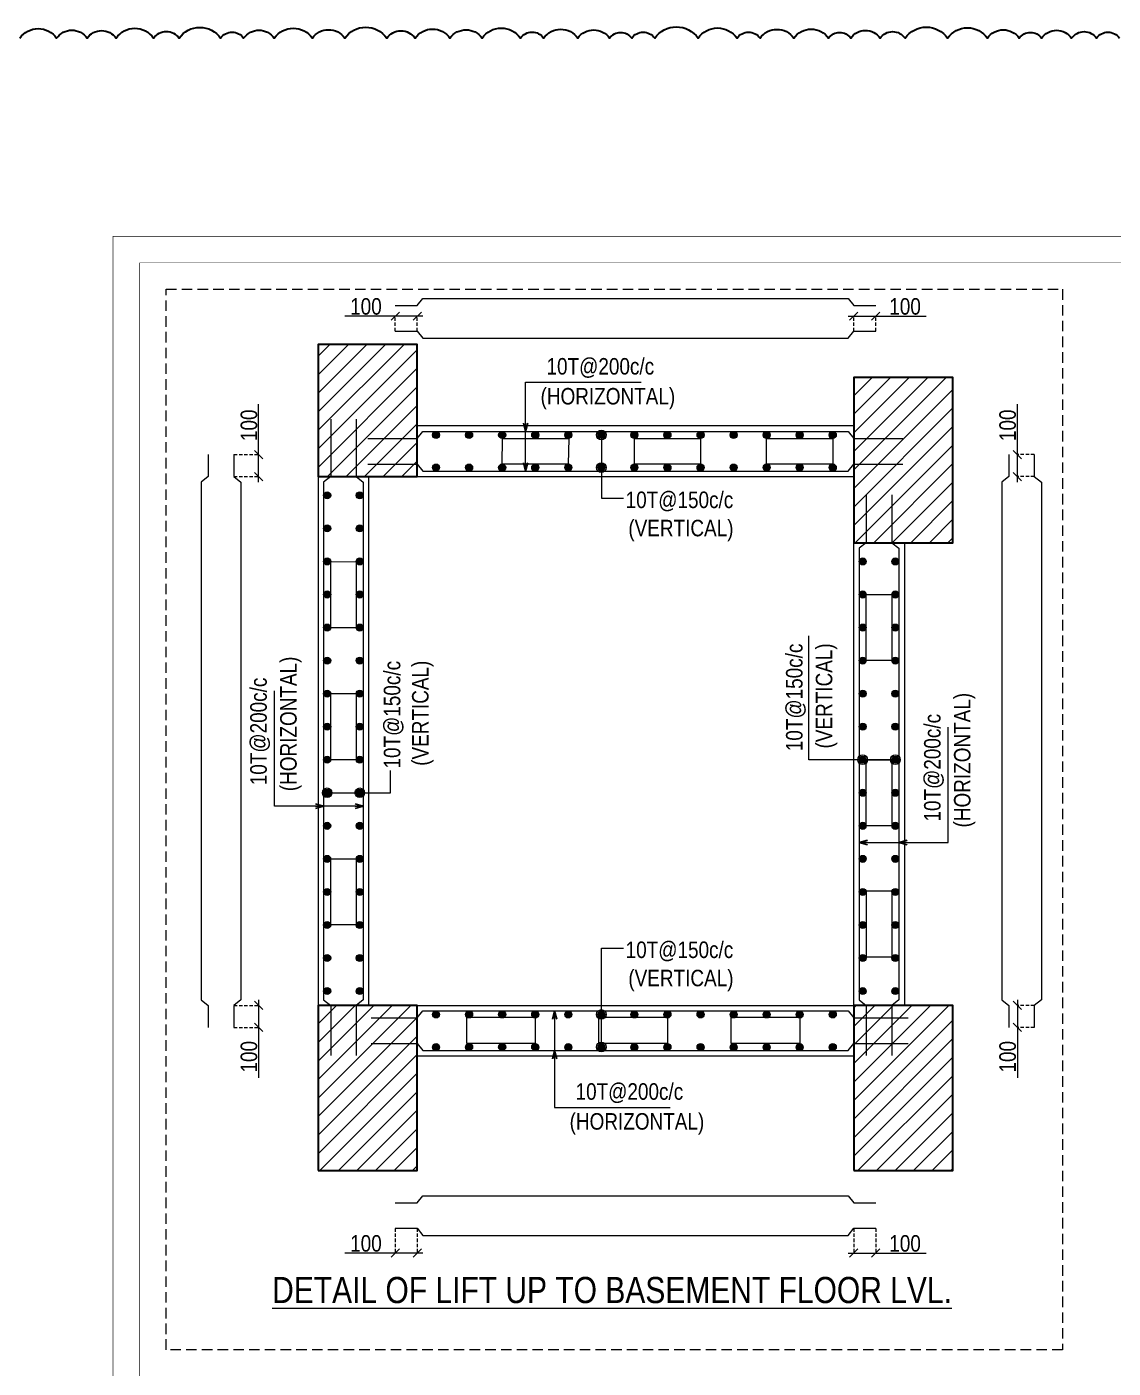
# Model space of a CAD drawing. Header units: millimetres. Extents: x 1112055 to 3390982, y -148532 to 766891.
# Drawn here: x 3083605 to 3103320, y 267275 to 291627 of the extents above; entities that cross this region are included whole.
import ezdxf

# ---------------------------------------------------------------- set-up
doc = ezdxf.new("R2010")
doc.units = ezdxf.units.MM
doc.header["$PDMODE"] = 35
doc.header["$PDSIZE"] = -25
doc.linetypes.add('DASHED2', pattern=[0.375, 0.25, -0.125])
doc.linetypes.add('Hidden', pattern=[9.525, 6.35, -3.175])
for name, color, linetype, lineweight in [('B COL. SIZE DIM', 220, 'Continuous', 25), ('B COLUMN', 1, 'Hidden', 9), ('B FINAL COLUMN', 1, 'Continuous', 30), ('B P.C.C', 251, 'Continuous', 0), ('B STEEL', 34, 'Continuous', 15), ('B STEEL TEXT', 7, 'Continuous', 15), ('B TITLE BLOCK', 250, 'Continuous', 0)]:
    doc.layers.add(name, color=color, linetype=linetype, lineweight=lineweight)
doc.layers.add('B-COL HT', color=7, linetype='Continuous', lineweight=0, true_color=0x4e4f45)
doc.styles.add('ARIAL', font='arial.ttf')
doc.styles.add('dim inside', font='romans.shx', dxfattribs={"width": 0.8, "height": 125})
doc.styles.add('SWINC', font='swissc.ttf')
doc.dimstyles.new('DIM 1', dxfattribs={"dimscale": 0, "dimtxt": 230, "dimasz": 150, "dimexe": 0.18, "dimexo": 0.0625, "dimgap": 0.5, "dimtad": 1, "dimdec": 0, "dimzin": 0, "dimdsep": 46, "dimtxsty": 'ARIAL', "dimblk": 'OBLIQUE', "dimcen": 6, "dimse1": 1, "dimse2": 1, "dimclrd": 256, "dimclrt": 256, "dimadec": 0, "dimazin": 2, "dimtfac": 0.75, "dimtdec": 0, "dimtix": 1, "dimtofl": 0, "dimtmove": 1, "dimatfit": 3, "dimldrblk": 'OPEN30', "dimfxl": 0.18, "dimfrac": 1, "dimtolj": 1, "dimtzin": 0, "dimlwd": -1, "dimarcsym": 0})
doc.dimstyles.new('dim inside', dxfattribs={"dimtxt": 125, "dimasz": 100, "dimexe": 0, "dimexo": 0, "dimgap": 10, "dimtad": 0, "dimdec": 0, "dimzin": 0, "dimdsep": 46, "dimtxsty": 'dim inside', "dimblk": 'SMALL', "dimcen": 0.09, "dimadec": 0, "dimazin": 0, "dimtfac": 1, "dimtdec": 0, "dimtofl": 0, "dimtmove": 0, "dimatfit": 3, "dimfxl": 1, "dimtolj": 1, "dimtzin": 0, "dimarcsym": 2})
pattern_1 = [(45, (831679.72, 91763.05), (-168.379802, 168.379802), [])]

# ---------------------------------------------------------------- blocks, each defined once
blk = doc.blocks.new('_Oblique')
at = {"color": 0, "linetype": 'ByBlock', "lineweight": -2}
blk.add_line((-0.5, -0.5), (0.5, 0.5), dxfattribs=at)
blk = doc.blocks.new('_Open30')
at = {"color": 0, "linetype": 'ByBlock', "lineweight": -2}
for p, q in [((-1, 0.27), (0, 0)), ((0, 0), (-1, -0.27)), ((0, 0), (-1, 0))]:
    blk.add_line(p, q, dxfattribs=at)
blk = doc.blocks.new('*D5784')
at = {"layer": 'B COL. SIZE DIM', "color": 250, "linetype": 'DASHED2', "lineweight": 9, "ltscale": 250, "transparency": 16777216}
for p, q in [((3090291, 269814), (3090291, 269364)), ((3090691, 269814), (3090691, 269364))]:
    blk.add_line(p, q, dxfattribs=at)
at = {"layer": 'B COL. SIZE DIM', "color": 250, "lineweight": 9, "ltscale": 250, "transparency": 16777216}
for p, q in [((3090291, 269364), (3089377, 269364)), ((3090791, 269364), (3090291, 269364))]:
    blk.add_line(p, q, dxfattribs=at)
at = {"layer": 'Defpoints', "color": 0, "lineweight": 40, "transparency": 16777216}
for p in [(3090291, 269814), (3090691, 269814), (3090291, 269364)]:
    blk.add_point(p, dxfattribs=at)
at = {"layer": 'B COL. SIZE DIM', "color": 250, "lineweight": 9, "transparency": 16777216, "xscale": 150, "yscale": 150, "zscale": 150, "rotation": 180}
blk.add_blockref('_Oblique', (3090291, 269364), dxfattribs=at)
at = {"layer": 'B COL. SIZE DIM', "color": 250, "lineweight": 9, "transparency": 16777216, "xscale": 150, "yscale": 150, "zscale": 150}
blk.add_blockref('_Oblique', (3090691, 269364), dxfattribs=at)
at = {"layer": 'B COL. SIZE DIM', "color": 6, "transparency": 16777216, "insert": (3089759, 269539), "char_height": 300, "attachment_point": 5, "style": 'SWINC'}
blk.add_mtext('\\A1;100', dxfattribs=at)
blk = doc.blocks.new('*D5785')
at = {"layer": 'B COL. SIZE DIM', "color": 250, "linetype": 'DASHED2', "lineweight": 9, "ltscale": 250, "transparency": 16777216}
for p, q in [((3098611, 269814), (3098611, 269364)), ((3099011, 269814), (3099011, 269364))]:
    blk.add_line(p, q, dxfattribs=at)
at = {"layer": 'B COL. SIZE DIM', "color": 250, "lineweight": 9, "ltscale": 250, "transparency": 16777216}
for p, q in [((3098511, 269364), (3099011, 269364)), ((3099011, 269364), (3099926, 269364))]:
    blk.add_line(p, q, dxfattribs=at)
at = {"layer": 'Defpoints', "color": 0, "lineweight": 40, "transparency": 16777216}
for p in [(3098611, 269814), (3099011, 269814), (3099011, 269364)]:
    blk.add_point(p, dxfattribs=at)
at = {"layer": 'B COL. SIZE DIM', "color": 250, "lineweight": 9, "transparency": 16777216, "xscale": 150, "yscale": 150, "zscale": 150, "rotation": 180}
blk.add_blockref('_Oblique', (3098611, 269364), dxfattribs=at)
at = {"layer": 'B COL. SIZE DIM', "color": 250, "lineweight": 9, "transparency": 16777216, "xscale": 150, "yscale": 150, "zscale": 150}
blk.add_blockref('_Oblique', (3099011, 269364), dxfattribs=at)
at = {"layer": 'B COL. SIZE DIM', "color": 6, "transparency": 16777216, "insert": (3099543, 269539), "char_height": 300, "attachment_point": 5, "style": 'SWINC'}
blk.add_mtext('\\A1;100', dxfattribs=at)
blk = doc.blocks.new('*D5786')
at = {"layer": 'B COL. SIZE DIM', "color": 250, "lineweight": 9, "ltscale": 250, "transparency": 16777216}
for p, q in [((3090291, 286374), (3089377, 286374)), ((3090791, 286374), (3090291, 286374))]:
    blk.add_line(p, q, dxfattribs=at)
at = {"layer": 'B COL. SIZE DIM', "color": 250, "linetype": 'DASHED2', "lineweight": 9, "ltscale": 250, "transparency": 16777216}
for p, q in [((3090291, 286102), (3090291, 286374)), ((3090691, 286102), (3090691, 286374))]:
    blk.add_line(p, q, dxfattribs=at)
at = {"layer": 'Defpoints', "color": 0, "lineweight": 40, "transparency": 16777216}
for p in [(3090291, 286374), (3090291, 286102), (3090691, 286102)]:
    blk.add_point(p, dxfattribs=at)
at = {"layer": 'B COL. SIZE DIM', "color": 250, "lineweight": 9, "transparency": 16777216, "xscale": 150, "yscale": 150, "zscale": 150, "rotation": 180}
blk.add_blockref('_Oblique', (3090291, 286374), dxfattribs=at)
at = {"layer": 'B COL. SIZE DIM', "color": 250, "lineweight": 9, "transparency": 16777216, "xscale": 150, "yscale": 150, "zscale": 150}
blk.add_blockref('_Oblique', (3090691, 286374), dxfattribs=at)
at = {"layer": 'B COL. SIZE DIM', "color": 6, "transparency": 16777216, "insert": (3089759, 286549), "char_height": 300, "attachment_point": 5, "style": 'SWINC'}
blk.add_mtext('\\A1;100', dxfattribs=at)
blk = doc.blocks.new('*D5787')
at = {"layer": 'B COL. SIZE DIM', "color": 250, "lineweight": 9, "ltscale": 250, "transparency": 16777216}
for p, q in [((3098511, 286374), (3099011, 286374)), ((3099011, 286374), (3099926, 286374))]:
    blk.add_line(p, q, dxfattribs=at)
at = {"layer": 'B COL. SIZE DIM', "color": 250, "linetype": 'DASHED2', "lineweight": 9, "ltscale": 250, "transparency": 16777216}
for p, q in [((3098611, 286102), (3098611, 286374)), ((3099011, 286102), (3099011, 286374))]:
    blk.add_line(p, q, dxfattribs=at)
at = {"layer": 'Defpoints', "color": 0, "lineweight": 40, "transparency": 16777216}
for p in [(3099011, 286374), (3098611, 286102), (3099011, 286102)]:
    blk.add_point(p, dxfattribs=at)
at = {"layer": 'B COL. SIZE DIM', "color": 250, "lineweight": 9, "transparency": 16777216, "xscale": 150, "yscale": 150, "zscale": 150, "rotation": 180}
blk.add_blockref('_Oblique', (3098611, 286374), dxfattribs=at)
at = {"layer": 'B COL. SIZE DIM', "color": 250, "lineweight": 9, "transparency": 16777216, "xscale": 150, "yscale": 150, "zscale": 150}
blk.add_blockref('_Oblique', (3099011, 286374), dxfattribs=at)
at = {"layer": 'B COL. SIZE DIM', "color": 6, "transparency": 16777216, "insert": (3099543, 286549), "char_height": 300, "attachment_point": 5, "style": 'SWINC'}
blk.add_mtext('\\A1;100', dxfattribs=at)
blk = doc.blocks.new('*D5788')
at = {"layer": 'B COL. SIZE DIM', "color": 250, "lineweight": 9, "ltscale": 250, "transparency": 16777216}
for p, q in [((3087812, 273961), (3087812, 273461)), ((3087812, 273461), (3087812, 272547))]:
    blk.add_line(p, q, dxfattribs=at)
at = {"layer": 'B COL. SIZE DIM', "color": 250, "linetype": 'DASHED2', "lineweight": 9, "ltscale": 250, "transparency": 16777216}
for p, q in [((3087362, 273861), (3087812, 273861)), ((3087362, 273461), (3087812, 273461))]:
    blk.add_line(p, q, dxfattribs=at)
at = {"layer": 'Defpoints', "color": 0, "lineweight": 40, "transparency": 16777216}
for p in [(3087362, 273861), (3087362, 273461), (3087812, 273461)]:
    blk.add_point(p, dxfattribs=at)
at = {"layer": 'B COL. SIZE DIM', "color": 250, "lineweight": 9, "transparency": 16777216, "xscale": 150, "yscale": 150, "zscale": 150}
for p, rotation in [((3087812, 273861), 90), ((3087812, 273461), 270)]:
    blk.add_blockref('_Oblique', p, dxfattribs=dict(at, rotation=rotation))
at = {"layer": 'B COL. SIZE DIM', "color": 6, "transparency": 16777216, "insert": (3087637, 272929), "char_height": 300, "attachment_point": 5, "rotation": 90, "style": 'SWINC'}
blk.add_mtext('\\A1;100', dxfattribs=at)
blk = doc.blocks.new('*D5789')
at = {"layer": 'B COL. SIZE DIM', "color": 250, "lineweight": 9, "ltscale": 250, "transparency": 16777216}
for p, q in [((3087812, 283861), (3087812, 284775)), ((3087812, 283361), (3087812, 283861))]:
    blk.add_line(p, q, dxfattribs=at)
at = {"layer": 'B COL. SIZE DIM', "color": 250, "linetype": 'DASHED2', "lineweight": 9, "ltscale": 250, "transparency": 16777216}
for p, q in [((3087362, 283861), (3087812, 283861)), ((3087362, 283461), (3087812, 283461))]:
    blk.add_line(p, q, dxfattribs=at)
at = {"layer": 'Defpoints', "color": 0, "lineweight": 40, "transparency": 16777216}
for p in [(3087362, 283861), (3087812, 283861), (3087362, 283461)]:
    blk.add_point(p, dxfattribs=at)
at = {"layer": 'B COL. SIZE DIM', "color": 250, "lineweight": 9, "transparency": 16777216, "xscale": 150, "yscale": 150, "zscale": 150}
for p, rotation in [((3087812, 283861), 90), ((3087812, 283461), 270)]:
    blk.add_blockref('_Oblique', p, dxfattribs=dict(at, rotation=rotation))
at = {"layer": 'B COL. SIZE DIM', "color": 6, "transparency": 16777216, "insert": (3087637, 284393), "char_height": 300, "attachment_point": 5, "rotation": 90, "style": 'SWINC'}
blk.add_mtext('\\A1;100', dxfattribs=at)
blk = doc.blocks.new('*D5790')
at = {"layer": 'B COL. SIZE DIM', "color": 250, "lineweight": 9, "ltscale": 250, "transparency": 16777216}
for p, q in [((3101581, 273961), (3101581, 273461)), ((3101581, 273461), (3101581, 272547))]:
    blk.add_line(p, q, dxfattribs=at)
at = {"layer": 'B COL. SIZE DIM', "color": 250, "linetype": 'DASHED2', "lineweight": 9, "ltscale": 250, "transparency": 16777216}
for p, q in [((3101889, 273861), (3101581, 273861)), ((3101889, 273461), (3101581, 273461))]:
    blk.add_line(p, q, dxfattribs=at)
at = {"layer": 'Defpoints', "color": 0, "lineweight": 40, "transparency": 16777216}
for p in [(3101889, 273861), (3101581, 273461), (3101889, 273461)]:
    blk.add_point(p, dxfattribs=at)
at = {"layer": 'B COL. SIZE DIM', "color": 250, "lineweight": 9, "transparency": 16777216, "xscale": 150, "yscale": 150, "zscale": 150}
for p, rotation in [((3101581, 273861), 90), ((3101581, 273461), 270)]:
    blk.add_blockref('_Oblique', p, dxfattribs=dict(at, rotation=rotation))
at = {"layer": 'B COL. SIZE DIM', "color": 6, "transparency": 16777216, "insert": (3101406, 272929), "char_height": 300, "attachment_point": 5, "rotation": 90, "style": 'SWINC'}
blk.add_mtext('\\A1;100', dxfattribs=at)
blk = doc.blocks.new('*D5791')
at = {"layer": 'B COL. SIZE DIM', "color": 250, "lineweight": 9, "ltscale": 250, "transparency": 16777216}
for p, q in [((3101581, 283861), (3101581, 284775)), ((3101581, 283361), (3101581, 283861))]:
    blk.add_line(p, q, dxfattribs=at)
at = {"layer": 'B COL. SIZE DIM', "color": 250, "linetype": 'DASHED2', "lineweight": 9, "ltscale": 250, "transparency": 16777216}
for p, q in [((3101889, 283861), (3101581, 283861)), ((3101889, 283461), (3101581, 283461))]:
    blk.add_line(p, q, dxfattribs=at)
at = {"layer": 'Defpoints', "color": 0, "lineweight": 40, "transparency": 16777216}
for p in [(3101581, 283861), (3101889, 283861), (3101889, 283461)]:
    blk.add_point(p, dxfattribs=at)
at = {"layer": 'B COL. SIZE DIM', "color": 250, "lineweight": 9, "transparency": 16777216, "xscale": 150, "yscale": 150, "zscale": 150}
for p, rotation in [((3101581, 283861), 90), ((3101581, 283461), 270)]:
    blk.add_blockref('_Oblique', p, dxfattribs=dict(at, rotation=rotation))
at = {"layer": 'B COL. SIZE DIM', "color": 6, "transparency": 16777216, "insert": (3101406, 284393), "char_height": 300, "attachment_point": 5, "rotation": 90, "style": 'SWINC'}
blk.add_mtext('\\A1;100', dxfattribs=at)

msp = doc.modelspace()

# ---------------------------------------------------------------- hatches: boundary and pattern name
at = {"layer": 'B STEEL', "lineweight": 9, "ltscale": 0.5}
h = msp.add_hatch(color=34, dxfattribs=at)
edge = h.paths.add_edge_path()
edge.add_arc((3091031.3, 284217.1), 64, 180, 540, ccw=False)
h = msp.add_hatch(color=34, dxfattribs=at)
edge = h.paths.add_edge_path()
edge.add_arc((3091631.3, 284217.1), 64, 180, 540, ccw=False)
h = msp.add_hatch(color=34, dxfattribs=at)
edge = h.paths.add_edge_path()
edge.add_arc((3092231.3, 284217.1), 64, 180, 540, ccw=False)
h = msp.add_hatch(color=34, dxfattribs=at)
edge = h.paths.add_edge_path()
edge.add_arc((3092831.3, 284217.1), 64, 180, 540, ccw=False)
h = msp.add_hatch(color=34, dxfattribs=at)
edge = h.paths.add_edge_path()
edge.add_arc((3093431.3, 284217.1), 64, 180, 540, ccw=False)
h = msp.add_hatch(color=34, dxfattribs=at)
edge = h.paths.add_edge_path()
edge.add_arc((3094031.3, 284217.1), 64, 180, 540, ccw=False)
h = msp.add_hatch(color=34, dxfattribs=at)
edge = h.paths.add_edge_path()
edge.add_arc((3094631.3, 284217.1), 64, 0, 360)
h = msp.add_hatch(color=34, dxfattribs=at)
edge = h.paths.add_edge_path()
edge.add_arc((3095231.3, 284217.1), 64, 0, 360)
h = msp.add_hatch(color=34, dxfattribs=at)
edge = h.paths.add_edge_path()
edge.add_arc((3095831.3, 284217.1), 64, 180, 540, ccw=False)
h = msp.add_hatch(color=34, dxfattribs=at)
edge = h.paths.add_edge_path()
edge.add_arc((3096431.3, 284217.1), 64, 0, 360)
h = msp.add_hatch(color=34, dxfattribs=at)
edge = h.paths.add_edge_path()
edge.add_arc((3097031.3, 284217.1), 64, 0, 360)
h = msp.add_hatch(color=34, dxfattribs=at)
edge = h.paths.add_edge_path()
edge.add_arc((3097631.3, 284217.1), 64, 0, 360)
h = msp.add_hatch(color=34, dxfattribs=at)
edge = h.paths.add_edge_path()
edge.add_arc((3098231.3, 284217.1), 64, 0, 360)
h = msp.add_hatch(color=34, dxfattribs=at)
edge = h.paths.add_edge_path()
edge.add_arc((3091031.3, 283625.2), 64, 180, 540, ccw=False)
h = msp.add_hatch(color=34, dxfattribs=at)
edge = h.paths.add_edge_path()
edge.add_arc((3091631.3, 283625.2), 64, 180, 540, ccw=False)
h = msp.add_hatch(color=34, dxfattribs=at)
edge = h.paths.add_edge_path()
edge.add_arc((3092231.3, 283625.2), 64, 180, 540, ccw=False)
h = msp.add_hatch(color=34, dxfattribs=at)
edge = h.paths.add_edge_path()
edge.add_arc((3092831.3, 283625.2), 64, 180, 540, ccw=False)
h = msp.add_hatch(color=34, dxfattribs=at)
edge = h.paths.add_edge_path()
edge.add_arc((3093431.3, 283625.2), 64, 180, 540, ccw=False)
h = msp.add_hatch(color=34, dxfattribs=at)
edge = h.paths.add_edge_path()
edge.add_arc((3094031.3, 283625.2), 64, 180, 540, ccw=False)
h = msp.add_hatch(color=34, dxfattribs=at)
edge = h.paths.add_edge_path()
edge.add_arc((3094631.3, 283625.2), 64, 0, 360)
h = msp.add_hatch(color=34, dxfattribs=at)
edge = h.paths.add_edge_path()
edge.add_arc((3095231.3, 283625.2), 64, 0, 360)
h = msp.add_hatch(color=34, dxfattribs=at)
edge = h.paths.add_edge_path()
edge.add_arc((3095831.3, 283625.2), 64, 180, 540, ccw=False)
h = msp.add_hatch(color=34, dxfattribs=at)
edge = h.paths.add_edge_path()
edge.add_arc((3096431.3, 283625.2), 64, 0, 360)
h = msp.add_hatch(color=34, dxfattribs=at)
edge = h.paths.add_edge_path()
edge.add_arc((3097031.3, 283625.2), 64, 0, 360)
h = msp.add_hatch(color=34, dxfattribs=at)
edge = h.paths.add_edge_path()
edge.add_arc((3097631.3, 283625.2), 64, 0, 360)
h = msp.add_hatch(color=34, dxfattribs=at)
edge = h.paths.add_edge_path()
edge.add_arc((3098231.3, 283625.2), 64, 0, 360)
h = msp.add_hatch(color=34, dxfattribs=at)
edge = h.paths.add_edge_path()
edge.add_arc((3089055.3, 283121.2), 64, 90, 450, ccw=False)
h = msp.add_hatch(color=34, dxfattribs=at)
edge = h.paths.add_edge_path()
edge.add_arc((3089647.2, 283121.2), 64, 90, 450, ccw=False)
h = msp.add_hatch(color=34, dxfattribs=at)
edge = h.paths.add_edge_path()
edge.add_arc((3089055.3, 282521.2), 64, 90, 450, ccw=False)
h = msp.add_hatch(color=34, dxfattribs=at)
edge = h.paths.add_edge_path()
edge.add_arc((3089647.2, 282521.2), 64, 90, 450, ccw=False)
h = msp.add_hatch(color=34, dxfattribs=at)
edge = h.paths.add_edge_path()
edge.add_arc((3089055.3, 281921.2), 64, 90, 450, ccw=False)
h = msp.add_hatch(color=34, dxfattribs=at)
edge = h.paths.add_edge_path()
edge.add_arc((3089647.2, 281921.2), 64, 90, 450, ccw=False)
h = msp.add_hatch(color=34, dxfattribs=at)
edge = h.paths.add_edge_path()
edge.add_arc((3098775.2, 281921.2), 64, 90, 450, ccw=False)
h = msp.add_hatch(color=34, dxfattribs=at)
edge = h.paths.add_edge_path()
edge.add_arc((3099367.2, 281921.2), 64, 90, 450, ccw=False)
h = msp.add_hatch(color=34, dxfattribs=at)
edge = h.paths.add_edge_path()
edge.add_arc((3089055.3, 281321.2), 64, 90, 450, ccw=False)
h = msp.add_hatch(color=34, dxfattribs=at)
edge = h.paths.add_edge_path()
edge.add_arc((3089647.2, 281321.2), 64, 90, 450, ccw=False)
h = msp.add_hatch(color=34, dxfattribs=at)
edge = h.paths.add_edge_path()
edge.add_arc((3098775.2, 281321.2), 64, 90, 450, ccw=False)
h = msp.add_hatch(color=34, dxfattribs=at)
edge = h.paths.add_edge_path()
edge.add_arc((3099367.2, 281321.2), 64, 90, 450, ccw=False)
h = msp.add_hatch(color=34, dxfattribs=at)
edge = h.paths.add_edge_path()
edge.add_arc((3089055.3, 280721.2), 64, 90, 450, ccw=False)
h = msp.add_hatch(color=34, dxfattribs=at)
edge = h.paths.add_edge_path()
edge.add_arc((3089647.2, 280721.2), 64, 90, 450, ccw=False)
h = msp.add_hatch(color=34, dxfattribs=at)
edge = h.paths.add_edge_path()
edge.add_arc((3098775.2, 280721.2), 64, 90, 450, ccw=False)
h = msp.add_hatch(color=34, dxfattribs=at)
edge = h.paths.add_edge_path()
edge.add_arc((3099367.2, 280721.2), 64, 90, 450, ccw=False)
h = msp.add_hatch(color=34, dxfattribs=at)
edge = h.paths.add_edge_path()
edge.add_arc((3089055.3, 280121.2), 64, 90, 450, ccw=False)
h = msp.add_hatch(color=34, dxfattribs=at)
edge = h.paths.add_edge_path()
edge.add_arc((3089647.2, 280121.2), 64, 90, 450, ccw=False)
h = msp.add_hatch(color=34, dxfattribs=at)
edge = h.paths.add_edge_path()
edge.add_arc((3098775.2, 280121.2), 64, 90, 450, ccw=False)
h = msp.add_hatch(color=34, dxfattribs=at)
edge = h.paths.add_edge_path()
edge.add_arc((3099367.2, 280121.2), 64, 90, 450, ccw=False)
h = msp.add_hatch(color=34, dxfattribs=at)
edge = h.paths.add_edge_path()
edge.add_arc((3089055.3, 279521.2), 64, -90, 270)
h = msp.add_hatch(color=34, dxfattribs=at)
edge = h.paths.add_edge_path()
edge.add_arc((3089647.2, 279521.2), 64, -90, 270)
h = msp.add_hatch(color=34, dxfattribs=at)
edge = h.paths.add_edge_path()
edge.add_arc((3098775.2, 279521.2), 64, -90, 270)
h = msp.add_hatch(color=34, dxfattribs=at)
edge = h.paths.add_edge_path()
edge.add_arc((3099367.2, 279521.2), 64, -90, 270)
h = msp.add_hatch(color=34, dxfattribs=at)
edge = h.paths.add_edge_path()
edge.add_arc((3089055.3, 278921.2), 64, -90, 270)
h = msp.add_hatch(color=34, dxfattribs=at)
edge = h.paths.add_edge_path()
edge.add_arc((3089647.2, 278921.2), 64, -90, 270)
h = msp.add_hatch(color=34, dxfattribs=at)
edge = h.paths.add_edge_path()
edge.add_arc((3098775.2, 278921.2), 64, -90, 270)
h = msp.add_hatch(color=34, dxfattribs=at)
edge = h.paths.add_edge_path()
edge.add_arc((3099367.2, 278921.2), 64, -90, 270)
h = msp.add_hatch(color=34, dxfattribs=at)
edge = h.paths.add_edge_path()
edge.add_arc((3089055.3, 278321.2), 64, 90, 450, ccw=False)
h = msp.add_hatch(color=34, dxfattribs=at)
edge = h.paths.add_edge_path()
edge.add_arc((3089647.2, 278321.2), 64, 90, 450, ccw=False)
h = msp.add_hatch(color=34, dxfattribs=at)
edge = h.paths.add_edge_path()
edge.add_arc((3098775.2, 278321.2), 64, 90, 450, ccw=False)
h = msp.add_hatch(color=34, dxfattribs=at)
edge = h.paths.add_edge_path()
edge.add_arc((3099367.2, 278321.2), 64, 90, 450, ccw=False)
h = msp.add_hatch(color=34, dxfattribs=at)
edge = h.paths.add_edge_path()
edge.add_arc((3089055.3, 277721.2), 64, -90, 270)
h = msp.add_hatch(color=34, dxfattribs=at)
edge = h.paths.add_edge_path()
edge.add_arc((3089647.2, 277721.2), 64, -90, 270)
h = msp.add_hatch(color=34, dxfattribs=at)
edge = h.paths.add_edge_path()
edge.add_arc((3098775.2, 277721.2), 64, -90, 270)
h = msp.add_hatch(color=34, dxfattribs=at)
edge = h.paths.add_edge_path()
edge.add_arc((3099367.2, 277721.2), 64, -90, 270)
h = msp.add_hatch(color=34, dxfattribs=at)
edge = h.paths.add_edge_path()
edge.add_arc((3089055.3, 277121.2), 64, -90, 270)
h = msp.add_hatch(color=34, dxfattribs=at)
edge = h.paths.add_edge_path()
edge.add_arc((3089647.2, 277121.2), 64, -90, 270)
h = msp.add_hatch(color=34, dxfattribs=at)
edge = h.paths.add_edge_path()
edge.add_arc((3098775.2, 277121.2), 64, -90, 270)
h = msp.add_hatch(color=34, dxfattribs=at)
edge = h.paths.add_edge_path()
edge.add_arc((3099367.2, 277121.2), 64, -90, 270)
h = msp.add_hatch(color=34, dxfattribs=at)
edge = h.paths.add_edge_path()
edge.add_arc((3089055.3, 276521.2), 64, 90, 450, ccw=False)
h = msp.add_hatch(color=34, dxfattribs=at)
edge = h.paths.add_edge_path()
edge.add_arc((3089647.2, 276521.2), 64, 90, 450, ccw=False)
h = msp.add_hatch(color=34, dxfattribs=at)
edge = h.paths.add_edge_path()
edge.add_arc((3098775.2, 276521.2), 64, 90, 450, ccw=False)
h = msp.add_hatch(color=34, dxfattribs=at)
edge = h.paths.add_edge_path()
edge.add_arc((3099367.2, 276521.2), 64, 90, 450, ccw=False)
h = msp.add_hatch(color=34, dxfattribs=at)
edge = h.paths.add_edge_path()
edge.add_arc((3089055.3, 275921.2), 64, 90, 450, ccw=False)
h = msp.add_hatch(color=34, dxfattribs=at)
edge = h.paths.add_edge_path()
edge.add_arc((3089647.2, 275921.2), 64, 90, 450, ccw=False)
h = msp.add_hatch(color=34, dxfattribs=at)
edge = h.paths.add_edge_path()
edge.add_arc((3098775.2, 275921.2), 64, 90, 450, ccw=False)
h = msp.add_hatch(color=34, dxfattribs=at)
edge = h.paths.add_edge_path()
edge.add_arc((3099367.2, 275921.2), 64, 90, 450, ccw=False)
h = msp.add_hatch(color=34, dxfattribs=at)
edge = h.paths.add_edge_path()
edge.add_arc((3089055.3, 275321.2), 64, -90, 270)
h = msp.add_hatch(color=34, dxfattribs=at)
edge = h.paths.add_edge_path()
edge.add_arc((3089647.2, 275321.2), 64, -90, 270)
h = msp.add_hatch(color=34, dxfattribs=at)
edge = h.paths.add_edge_path()
edge.add_arc((3098775.2, 275321.2), 64, -90, 270)
h = msp.add_hatch(color=34, dxfattribs=at)
edge = h.paths.add_edge_path()
edge.add_arc((3099367.2, 275321.2), 64, -90, 270)
h = msp.add_hatch(color=34, dxfattribs=at)
edge = h.paths.add_edge_path()
edge.add_arc((3089055.3, 274721.2), 64, 90, 450, ccw=False)
h = msp.add_hatch(color=34, dxfattribs=at)
edge = h.paths.add_edge_path()
edge.add_arc((3089647.2, 274721.2), 64, 90, 450, ccw=False)
h = msp.add_hatch(color=34, dxfattribs=at)
edge = h.paths.add_edge_path()
edge.add_arc((3098775.2, 274721.2), 64, 90, 450, ccw=False)
h = msp.add_hatch(color=34, dxfattribs=at)
edge = h.paths.add_edge_path()
edge.add_arc((3099367.2, 274721.2), 64, 90, 450, ccw=False)
h = msp.add_hatch(color=34, dxfattribs=at)
edge = h.paths.add_edge_path()
edge.add_arc((3089055.3, 274121.2), 64, 90, 450, ccw=False)
h = msp.add_hatch(color=34, dxfattribs=at)
edge = h.paths.add_edge_path()
edge.add_arc((3089647.2, 274121.2), 64, 90, 450, ccw=False)
h = msp.add_hatch(color=34, dxfattribs=at)
edge = h.paths.add_edge_path()
edge.add_arc((3098775.2, 274121.2), 64, 90, 450, ccw=False)
h = msp.add_hatch(color=34, dxfattribs=at)
edge = h.paths.add_edge_path()
edge.add_arc((3099367.2, 274121.2), 64, 90, 450, ccw=False)
h = msp.add_hatch(color=34, dxfattribs=at)
edge = h.paths.add_edge_path()
edge.add_arc((3091031.3, 273697.1), 64, 180, 540, ccw=False)
h = msp.add_hatch(color=34, dxfattribs=at)
edge = h.paths.add_edge_path()
edge.add_arc((3091631.3, 273697.1), 64, 0, 360)
h = msp.add_hatch(color=34, dxfattribs=at)
edge = h.paths.add_edge_path()
edge.add_arc((3092231.3, 273697.1), 64, 0, 360)
h = msp.add_hatch(color=34, dxfattribs=at)
edge = h.paths.add_edge_path()
edge.add_arc((3092831.3, 273697.1), 64, 180, 540, ccw=False)
h = msp.add_hatch(color=34, dxfattribs=at)
edge = h.paths.add_edge_path()
edge.add_arc((3093431.3, 273697.1), 64, 180, 540, ccw=False)
h = msp.add_hatch(color=34, dxfattribs=at)
edge = h.paths.add_edge_path()
edge.add_arc((3094031.3, 273697.1), 64, 180, 540, ccw=False)
h = msp.add_hatch(color=34, dxfattribs=at)
edge = h.paths.add_edge_path()
edge.add_arc((3094631.3, 273697.1), 64, 0, 360)
h = msp.add_hatch(color=34, dxfattribs=at)
edge = h.paths.add_edge_path()
edge.add_arc((3095231.3, 273697.1), 64, 0, 360)
h = msp.add_hatch(color=34, dxfattribs=at)
edge = h.paths.add_edge_path()
edge.add_arc((3095831.3, 273697.1), 64, 180, 540, ccw=False)
h = msp.add_hatch(color=34, dxfattribs=at)
edge = h.paths.add_edge_path()
edge.add_arc((3096431.3, 273697.1), 64, 0, 360)
h = msp.add_hatch(color=34, dxfattribs=at)
edge = h.paths.add_edge_path()
edge.add_arc((3097031.3, 273697.1), 64, 0, 360)
h = msp.add_hatch(color=34, dxfattribs=at)
edge = h.paths.add_edge_path()
edge.add_arc((3097631.3, 273697.1), 64, 180, 540, ccw=False)
h = msp.add_hatch(color=34, dxfattribs=at)
edge = h.paths.add_edge_path()
edge.add_arc((3098231.3, 273697.1), 64, 0, 360)
h = msp.add_hatch(color=34, dxfattribs=at)
edge = h.paths.add_edge_path()
edge.add_arc((3091031.3, 273105.2), 64, 180, 540, ccw=False)
h = msp.add_hatch(color=34, dxfattribs=at)
edge = h.paths.add_edge_path()
edge.add_arc((3091631.3, 273105.2), 64, 0, 360)
h = msp.add_hatch(color=34, dxfattribs=at)
edge = h.paths.add_edge_path()
edge.add_arc((3092231.3, 273105.2), 64, 0, 360)
h = msp.add_hatch(color=34, dxfattribs=at)
edge = h.paths.add_edge_path()
edge.add_arc((3092831.3, 273105.2), 64, 180, 540, ccw=False)
h = msp.add_hatch(color=34, dxfattribs=at)
edge = h.paths.add_edge_path()
edge.add_arc((3093431.3, 273105.2), 64, 180, 540, ccw=False)
h = msp.add_hatch(color=34, dxfattribs=at)
edge = h.paths.add_edge_path()
edge.add_arc((3094031.3, 273105.2), 64, 180, 540, ccw=False)
h = msp.add_hatch(color=34, dxfattribs=at)
edge = h.paths.add_edge_path()
edge.add_arc((3094631.3, 273105.2), 64, 0, 360)
h = msp.add_hatch(color=34, dxfattribs=at)
edge = h.paths.add_edge_path()
edge.add_arc((3095231.3, 273105.2), 64, 0, 360)
h = msp.add_hatch(color=34, dxfattribs=at)
edge = h.paths.add_edge_path()
edge.add_arc((3095831.3, 273105.2), 64, 180, 540, ccw=False)
h = msp.add_hatch(color=34, dxfattribs=at)
edge = h.paths.add_edge_path()
edge.add_arc((3096431.3, 273105.2), 64, 0, 360)
h = msp.add_hatch(color=34, dxfattribs=at)
edge = h.paths.add_edge_path()
edge.add_arc((3097031.3, 273105.2), 64, 0, 360)
h = msp.add_hatch(color=34, dxfattribs=at)
edge = h.paths.add_edge_path()
edge.add_arc((3097631.3, 273105.2), 64, 180, 540, ccw=False)
h = msp.add_hatch(color=34, dxfattribs=at)
edge = h.paths.add_edge_path()
edge.add_arc((3098231.3, 273105.2), 64, 0, 360)
at = {"layer": 'B-COL HT'}
h = msp.add_hatch(dxfattribs=at)
h.set_pattern_fill('ANSI31', color=250, scale=75)
h.set_pattern_definition(pattern_1)
h.paths.add_polyline_path([(3090691.3, 283461.2), (3090691.3, 285861.2), (3088891.3, 285861.2), (3088891.3, 283461.2)])
h = msp.add_hatch(dxfattribs=at)
h.set_pattern_fill('ANSI31', color=250, scale=75)
h.set_pattern_definition(pattern_1)
h.paths.add_polyline_path([(3098611.3, 282261.2), (3100411.3, 282261.2), (3100411.3, 285261.2), (3098611.3, 285261.2)])
h = msp.add_hatch(dxfattribs=at)
h.set_pattern_fill('ANSI31', color=250, scale=75)
h.set_pattern_definition(pattern_1)
h.paths.add_polyline_path([(3088891.3, 270861.2), (3090691.3, 270861.2), (3090691.3, 273861.2), (3088891.3, 273861.2)])
h = msp.add_hatch(dxfattribs=at)
h.set_pattern_fill('ANSI31', color=250, scale=75)
h.set_pattern_definition(pattern_1)
h.paths.add_polyline_path([(3098611.3, 270861.2), (3100411.3, 270861.2), (3100411.3, 273861.2), (3098611.3, 273861.2)])

# ---------------------------------------------------------------- linework, layer by layer
at = {"color": 2, "lineweight": 30}
msp.add_lwpolyline([(3083479.6, 291421.5, -0.5205671), (3084145.1, 291421.5, -0.5205671), (3084698.8, 291421.5, -0.5205671), (3085223.1, 291421.5, -0.5205671), (3085906.5, 291421.5, -0.5205671), (3086368.6, 291421.5, -0.5205671), (3087121.2, 291421.5, -0.5205671), (3087539.9, 291421.5, -0.5205671), (3088095.7, 291421.5, -0.5205671), (3088786.6, 291421.5, -0.5205671), (3089375.4, 291421.5, -0.5205671), (3090137, 291421.5, -0.5205671), (3090650.8, 291421.5, -0.5205671), (3091284.5, 291421.5, -0.5205671), (3091867.1, 291421.5, -0.5205671), (3092562.5, 291421.5, -0.5205671), (3092984, 291421.5, -0.5205671), (3093604.8, 291421.5, -0.5205671), (3094179.8, 291421.5, -0.5205671), (3094581.6, 291421.5, -0.5205671), (3094999.3, 291421.5, -0.5205671), (3095786.8, 291421.5, -0.5205671), (3096493.5, 291421.5, -0.5205671), (3096911.7, 291421.5, -0.5205671), (3097524.9, 291421.5, -0.5205671), (3098155.1, 291421.5, -0.5205671), (3098556.7, 291421.5, -0.5205671), (3099091, 291421.5, -0.5205671), (3099544.1, 291421.5, -0.5205671), (3100315, 291421.5, -0.5205671), (3101036.6, 291421.5, -0.5205671), (3101616.5, 291421.5, -0.5205671), (3102020.2, 291421.5, -0.5205671), (3102565.8, 291421.5, -0.5205671), (3103018.4, 291421.5, -0.5205671), (3103433.8, 291421.5, -0.5205671)], format="xyb", dxfattribs=at)
at = {"layer": 'B COLUMN', "color": 1, "linetype": 'ByBlock', "lineweight": 20}
for points in [[(3098611.3, 283461.2), (3098611.3, 284381.2), (3090691.3, 284381.2), (3090691.3, 283461.2)], [(3089811.3, 283461.2), (3088891.3, 283461.2), (3088891.3, 273861.2), (3089811.3, 273861.2)], [(3099531.2, 273861.2), (3098611.2, 273861.2), (3098611.2, 282261.2), (3099531.2, 282261.2)], [(3098611.3, 272941.2), (3090691.3, 272941.2), (3090691.3, 273861.2), (3098611.3, 273861.2)]]:
    msp.add_lwpolyline(points, close=True, dxfattribs=at)
at = {"layer": 'B FINAL COLUMN', "color": 1, "lineweight": 30}
for points in [[(3090691.3, 283461.2), (3090691.3, 285861.2), (3088891.3, 285861.2), (3088891.3, 283461.2)], [(3098611.3, 282261.2), (3100411.3, 282261.2), (3100411.3, 285261.2), (3098611.3, 285261.2)], [(3088891.3, 270861.2), (3090691.3, 270861.2), (3090691.3, 273861.2), (3088891.3, 273861.2)], [(3098611.3, 270861.2), (3100411.3, 270861.2), (3100411.3, 273861.2), (3098611.3, 273861.2)]]:
    msp.add_lwpolyline(points, close=True, dxfattribs=at)
at = {"layer": 'B P.C.C', "color": 250, "linetype": 'Hidden', "lineweight": 0, "ltscale": 30}
msp.add_lwpolyline([(3086132, 286861.5), (3102402.1, 286861.5), (3102402.1, 267608.6), (3086132, 267608.6)], close=True, dxfattribs=at)
at = {"layer": 'B STEEL', "lineweight": 13}
for points in [[(3090291.3, 286566.2), (3090691.3, 286566.2), (3090791.3, 286694.2), (3098511.3, 286694.2), (3098611.3, 286566.2), (3099011.3, 286566.2)], [(3090291.3, 286102.2), (3090691.3, 286102.2), (3090791.3, 285974.2), (3098511.3, 285974.2), (3098611.3, 286102.2), (3099011.3, 286102.2)], [(3089119.3, 284502.2), (3089119.3, 283461.2), (3088991.3, 283361.2), (3088991.3, 273961.2), (3089119.3, 273861.2), (3089119.3, 272951.2)], [(3089583.2, 284502.2), (3089583.2, 283461.2), (3089711.3, 283361.2), (3089711.3, 273961.2), (3089583.2, 273861.2), (3089583.2, 272951.2)], [(3089792.6, 284153.1), (3090691.3, 284153.1), (3090791.3, 284281.2), (3098511.3, 284281.2), (3098611.3, 284153.1), (3099502.8, 284153.1)], [(3086897.9, 283861.2), (3086897.9, 283461.2), (3086769.9, 283361.2), (3086769.9, 273961.2), (3086897.9, 273861.2), (3086897.9, 273461.2)], [(3087361.8, 283861.2), (3087361.8, 283461.2), (3087489.9, 283361.2), (3087489.9, 273961.2), (3087361.8, 273861.2), (3087361.8, 273461.2)], [(3101424.9, 283861.2), (3101424.9, 283461.2), (3101296.9, 283361.2), (3101296.9, 273961.2), (3101424.9, 273861.2), (3101424.9, 273461.2)], [(3101888.8, 283861.2), (3101888.8, 283461.2), (3102016.9, 283361.2), (3102016.9, 273961.2), (3101888.8, 273861.2), (3101888.8, 273461.2)], [(3089792.6, 283689.2), (3090691.3, 283689.2), (3090791.3, 283561.2), (3098511.3, 283561.2), (3098611.3, 283689.2), (3099502.8, 283689.2)], [(3098839.3, 283132.9), (3098839.3, 282261.2), (3098711.2, 282161.2), (3098711.2, 273961.2), (3098839.3, 273861.2), (3098839.3, 272951.2)], [(3099303.2, 283132.9), (3099303.2, 282261.2), (3099431.2, 282161.2), (3099431.2, 273961.2), (3099303.2, 273861.2), (3099303.2, 272951.2)], [(3089852.1, 273633.1), (3090691.3, 273633.1), (3090791.3, 273761.2), (3098511.3, 273761.2), (3098611.3, 273633.1), (3099602.1, 273633.1)], [(3089852.1, 273169.2), (3090691.3, 273169.2), (3090791.3, 273041.2), (3098511.3, 273041.2), (3098611.3, 273169.2), (3099602.1, 273169.2)], [(3090291.3, 270278.2), (3090691.3, 270278.2), (3090791.3, 270406.2), (3098511.3, 270406.2), (3098611.3, 270278.2), (3099011.3, 270278.2)], [(3090291.3, 269814.3), (3090691.3, 269814.3), (3090791.3, 269686.2), (3098511.3, 269686.2), (3098611.3, 269814.3), (3099011.3, 269814.3)]]:
    msp.add_lwpolyline(points, dxfattribs=at)
at = {"layer": 'B STEEL', "color": 3, "lineweight": 13}
for points in [[(3093438.4, 284152.7), (3093431.3, 283689.2), (3092231.3, 283689.2), (3092238.4, 284152.7)], [(3095831.3, 284153.1), (3095831.3, 283689.2), (3094631.3, 283689.2), (3094631.3, 284153.1)], [(3098231.3, 284153.1), (3098231.3, 283689.2), (3097031.3, 283689.2), (3097031.3, 284153.1)], [(3089582.8, 280714), (3089118.9, 280714), (3089119.3, 281921.2), (3089582.8, 281914)], [(3099303.2, 280121.2), (3098839.3, 280121.2), (3098839.3, 281321.2), (3099303.2, 281321.2)], [(3089583.2, 278321.2), (3089119.3, 278321.2), (3089119.3, 279521.2), (3089583.2, 279521.2)], [(3099303.2, 277121.2), (3098839.3, 277121.2), (3098839.3, 278321.2), (3099303.2, 278321.2)], [(3089583.2, 275321.2), (3089119.3, 275321.2), (3089119.3, 276521.2), (3089583.2, 276521.2)], [(3099305.9, 274739.7), (3098842, 274739.7), (3098842, 275939.7), (3099305.9, 275939.7)], [(3091587.8, 273650.1), (3092831.3, 273650.1), (3092831.3, 273169.2), (3091587.8, 273169.2)], [(3093987.8, 273650.1), (3095231.3, 273650.1), (3095231.3, 273169.2), (3093987.8, 273169.2)], [(3096387.8, 273650.1), (3097631.3, 273650.1), (3097631.3, 273169.2), (3096387.8, 273169.2)]]:
    msp.add_lwpolyline(points, close=True, dxfattribs=at)
at = {"layer": 'B STEEL', "color": 34, "lineweight": 9, "ltscale": 0.5}
for centre in [(3091031.3, 284217.1), (3091631.3, 284217.1), (3092231.3, 284217.1), (3092831.3, 284217.1), (3093431.3, 284217.1), (3094031.3, 284217.1), (3094631.3, 284217.1), (3095231.3, 284217.1), (3095831.3, 284217.1), (3096431.3, 284217.1), (3097031.3, 284217.1), (3097631.3, 284217.1), (3098231.3, 284217.1), (3091031.3, 283625.2), (3091631.3, 283625.2), (3092231.3, 283625.2), (3092831.3, 283625.2), (3093431.3, 283625.2), (3094031.3, 283625.2), (3094631.3, 283625.2), (3095231.3, 283625.2), (3095831.3, 283625.2), (3096431.3, 283625.2), (3097031.3, 283625.2), (3097631.3, 283625.2), (3098231.3, 283625.2), (3089055.3, 283121.2), (3089647.2, 283121.2), (3089055.3, 282521.2), (3089647.2, 282521.2), (3089055.3, 281921.2), (3089647.2, 281921.2), (3098775.2, 281921.2), (3099367.2, 281921.2), (3089055.3, 281321.2), (3089647.2, 281321.2), (3098775.2, 281321.2), (3099367.2, 281321.2), (3089055.3, 280721.2), (3089647.2, 280721.2), (3098775.2, 280721.2), (3099367.2, 280721.2), (3089055.3, 280121.2), (3089647.2, 280121.2), (3098775.2, 280121.2), (3099367.2, 280121.2), (3089055.3, 279521.2), (3089647.2, 279521.2), (3098775.2, 279521.2), (3099367.2, 279521.2), (3089055.3, 278921.2), (3089647.2, 278921.2), (3098775.2, 278921.2), (3099367.2, 278921.2), (3089055.3, 278321.2), (3089647.2, 278321.2), (3098775.2, 278321.2), (3099367.2, 278321.2), (3089055.3, 277721.2), (3089647.2, 277721.2), (3098775.2, 277721.2), (3099367.2, 277721.2), (3089055.3, 277121.2), (3089647.2, 277121.2), (3098775.2, 277121.2), (3099367.2, 277121.2), (3089055.3, 276521.2), (3089647.2, 276521.2), (3098775.2, 276521.2), (3099367.2, 276521.2), (3089055.3, 275921.2), (3089647.2, 275921.2), (3098775.2, 275921.2), (3099367.2, 275921.2), (3089055.3, 275321.2), (3089647.2, 275321.2), (3098775.2, 275321.2), (3099367.2, 275321.2), (3089055.3, 274721.2), (3089647.2, 274721.2), (3098775.2, 274721.2), (3099367.2, 274721.2), (3089055.3, 274121.2), (3089647.2, 274121.2), (3098775.2, 274121.2), (3099367.2, 274121.2), (3091031.3, 273697.1), (3091631.3, 273697.1), (3092231.3, 273697.1), (3092831.3, 273697.1), (3093431.3, 273697.1), (3094031.3, 273697.1), (3094631.3, 273697.1), (3095231.3, 273697.1), (3095831.3, 273697.1), (3096431.3, 273697.1), (3097031.3, 273697.1), (3097631.3, 273697.1), (3098231.3, 273697.1), (3091031.3, 273105.2), (3091631.3, 273105.2), (3092231.3, 273105.2), (3092831.3, 273105.2), (3093431.3, 273105.2), (3094031.3, 273105.2), (3094631.3, 273105.2), (3095231.3, 273105.2), (3095831.3, 273105.2), (3096431.3, 273105.2), (3097031.3, 273105.2), (3097631.3, 273105.2), (3098231.3, 273105.2)]:
    msp.add_circle(centre, 64, dxfattribs=at)
at = {"layer": 'B TITLE BLOCK', "color": 1, "const_width": 10.8}
msp.add_lwpolyline([(3141237, 287822.8), (3141237, 247025.1), (3085170.7, 247025.1), (3085170.7, 287822.8)], close=True, dxfattribs=at)
at = {"layer": 'B TITLE BLOCK', "color": 250, "lineweight": 0, "const_width": 10.8}
msp.add_lwpolyline([(3140756.3, 287342.2), (3140756.3, 247505.8), (3085651.3, 247505.8), (3085651.3, 287342.2)], close=True, dxfattribs=at)

# ---------------------------------------------------------------- texts
at = {"layer": 'B STEEL TEXT', "lineweight": 5, "style": 'SWINC'}
for s, p in [('10T@200c/c', (3093036.1, 285313.3)), ('(HORIZONTAL)', (3092928.2, 284770.4)), ('10T@150c/c', (3094472.1, 282889.8)), ('(VERTICAL)', (3094521.1, 282377)), ('10T@150c/c', (3094472.1, 274721.2)), ('(VERTICAL)', (3094521.1, 274208.4)), ('10T@200c/c', (3093563.3, 272148.4)), ('(HORIZONTAL)', (3093455.4, 271605.5))]:
    msp.add_text(s, height=300, dxfattribs=at).set_placement(p)
for s, p in [('10T@150c/c', (3097682.6, 278476.4)), ('(VERTICAL)', (3098222.7, 278525.5)), ('(HORIZONTAL)', (3088502, 277750.3)), ('10T@150c/c', (3090382.7, 278161.9)), ('(VERTICAL)', (3090895.4, 278211)), ('10T@200c/c', (3087959.1, 277858.2)), ('(HORIZONTAL)', (3100730.8, 277091.4)), ('10T@200c/c', (3100187.9, 277199.3))]:
    msp.add_text(s, height=300, rotation=90, dxfattribs=at).set_placement(p)
at = {"layer": 'B TITLE BLOCK', "color": 0, "style": 'SWINC'}
msp.add_text('%%UDETAIL OF LIFT UP TO BASEMENT FLOOR LVL.', height=475.05, dxfattribs=at).set_placement((3088056.4, 268456.8))

# ---------------------------------------------------------------- dimensions: what is measured, and where the dimension line sits
at = {"layer": 'B COL. SIZE DIM', "color": 250, "ltscale": 250}
for base, p1, p2, picture, middle in [((3090291.3, 286374.4), (3090691.3, 286102.2), (3090291.3, 286102.2), '*D5786', (3089759.1, 286549.4)), ((3090291.3, 269363.8), (3090691.3, 269814.3), (3090291.3, 269814.3), '*D5784', (3089759.1, 269538.8))]:
    dim = msp.add_linear_dim(base=base, p1=p1, p2=p2, dimstyle='dim inside', override={"dimtxt": 300, "dimasz": 150, "dimgap": 25, "dimtad": 3, "dimlfac": 0.25, "dimtxsty": 'SWINC', "dimblk1": 'Oblique', "dimblk2": 'Oblique', "dimsah": 1, "dimdle": 100, "dimclrd": 250, "dimclre": 250, "dimclrt": 6, "dimfxl": 1000, "dimlwd": 9, "dimlwe": 9}, dxfattribs=at)
    dim.commit()
    dim.dimension.update_dxf_attribs({"geometry": picture, "text_midpoint": middle})
for base, p1, p2, angle, picture, middle in [((3099011.3, 286374.4), (3098611.3, 286102.2), (3099011.3, 286102.2), 180, '*D5787', (3099543.4, 286549.4)), ((3087812.2, 283861.2), (3087361.8, 283461.2), (3087361.8, 283861.2), 270, '*D5789', (3087637.2, 284393.3)), ((3101580.9, 283861.2), (3101888.8, 283461.2), (3101888.8, 283861.2), 270, '*D5791', (3101405.9, 284393.3)), ((3087812.2, 273461.2), (3087361.8, 273861.2), (3087361.8, 273461.2), 90, '*D5788', (3087637.2, 272929)), ((3101580.9, 273461.2), (3101888.8, 273861.2), (3101888.8, 273461.2), 90, '*D5790', (3101405.9, 272929)), ((3099011.3, 269363.8), (3098611.3, 269814.3), (3099011.3, 269814.3), 180, '*D5785', (3099543.4, 269538.8))]:
    dim = msp.add_linear_dim(base=base, p1=p1, p2=p2, angle=angle, dimstyle='dim inside', override={"dimtxt": 300, "dimasz": 150, "dimgap": 25, "dimtad": 3, "dimlfac": 0.25, "dimtxsty": 'SWINC', "dimblk1": 'Oblique', "dimblk2": 'Oblique', "dimsah": 1, "dimdle": 100, "dimclrd": 250, "dimclre": 250, "dimclrt": 6, "dimfxl": 1000, "dimlwd": 9, "dimlwe": 9}, dxfattribs=at)
    dim.commit()
    dim.dimension.update_dxf_attribs({"geometry": picture, "text_midpoint": middle})

# ---------------------------------------------------------------- leaders
at = {"layer": 'B STEEL TEXT', "lineweight": 5}
for points in [[(3092656.1, 284281.2), (3092656.1, 285175.6), (3094751.5, 285175.6)], [(3092656.1, 283561.2), (3092656.1, 285175.6), (3094751.5, 285175.6)], [(3088991.3, 277478.3), (3088096.8, 277478.3), (3088096.8, 279573.6)], [(3089711.3, 277478.3), (3088096.8, 277478.3), (3088096.8, 279573.6)], [(3098711.2, 276819.4), (3100325.6, 276819.4), (3100325.6, 278914.7)], [(3099431.2, 276819.4), (3100325.6, 276819.4), (3100325.6, 278914.7)], [(3093183.4, 273761.2), (3093183.4, 272010.7), (3095278.8, 272010.7)], [(3093183.4, 273041.2), (3093183.4, 272010.7), (3095278.8, 272010.7)]]:
    msp.add_leader(points, dimstyle='DIM 1', override={"dimscale": 1, "dimtad": 0, "dimtxsty": 'SWINC', "dimfxlon": 1, "dimlwd": 5, "dimarcsym": 2}, dxfattribs=at)
at = {"layer": 'B STEEL TEXT', "lineweight": 9}
for points in [[(3094031.3, 284217.1), (3094031.3, 283068.4), (3094435.2, 283068.4)], [(3094031.3, 283625.2), (3094031.3, 283068.4), (3094435.2, 283068.4)], [(3098775.2, 278321.2), (3097794.1, 278321.2), (3097794.1, 280573)], [(3099367.2, 278321.2), (3097794.1, 278321.2), (3097794.1, 280573)], [(3089055.3, 277721.2), (3090204, 277721.2), (3090204, 278125.1)], [(3089647.2, 277721.2), (3090204, 277721.2), (3090204, 278125.1)], [(3094031.3, 273105.2), (3094031.3, 274899.8), (3094435.2, 274899.8)], [(3094031.3, 273697.1), (3094031.3, 274899.8), (3094435.2, 274899.8)]]:
    msp.add_leader(points, dimstyle='DIM 1', override={"dimscale": 1, "dimasz": 175, "dimtad": 0, "dimtxsty": 'SWINC', "dimldrblk": 'DotBlank', "dimfxlon": 1, "dimarcsym": 2}, dxfattribs=at)

doc.saveas('drawing.dxf')
